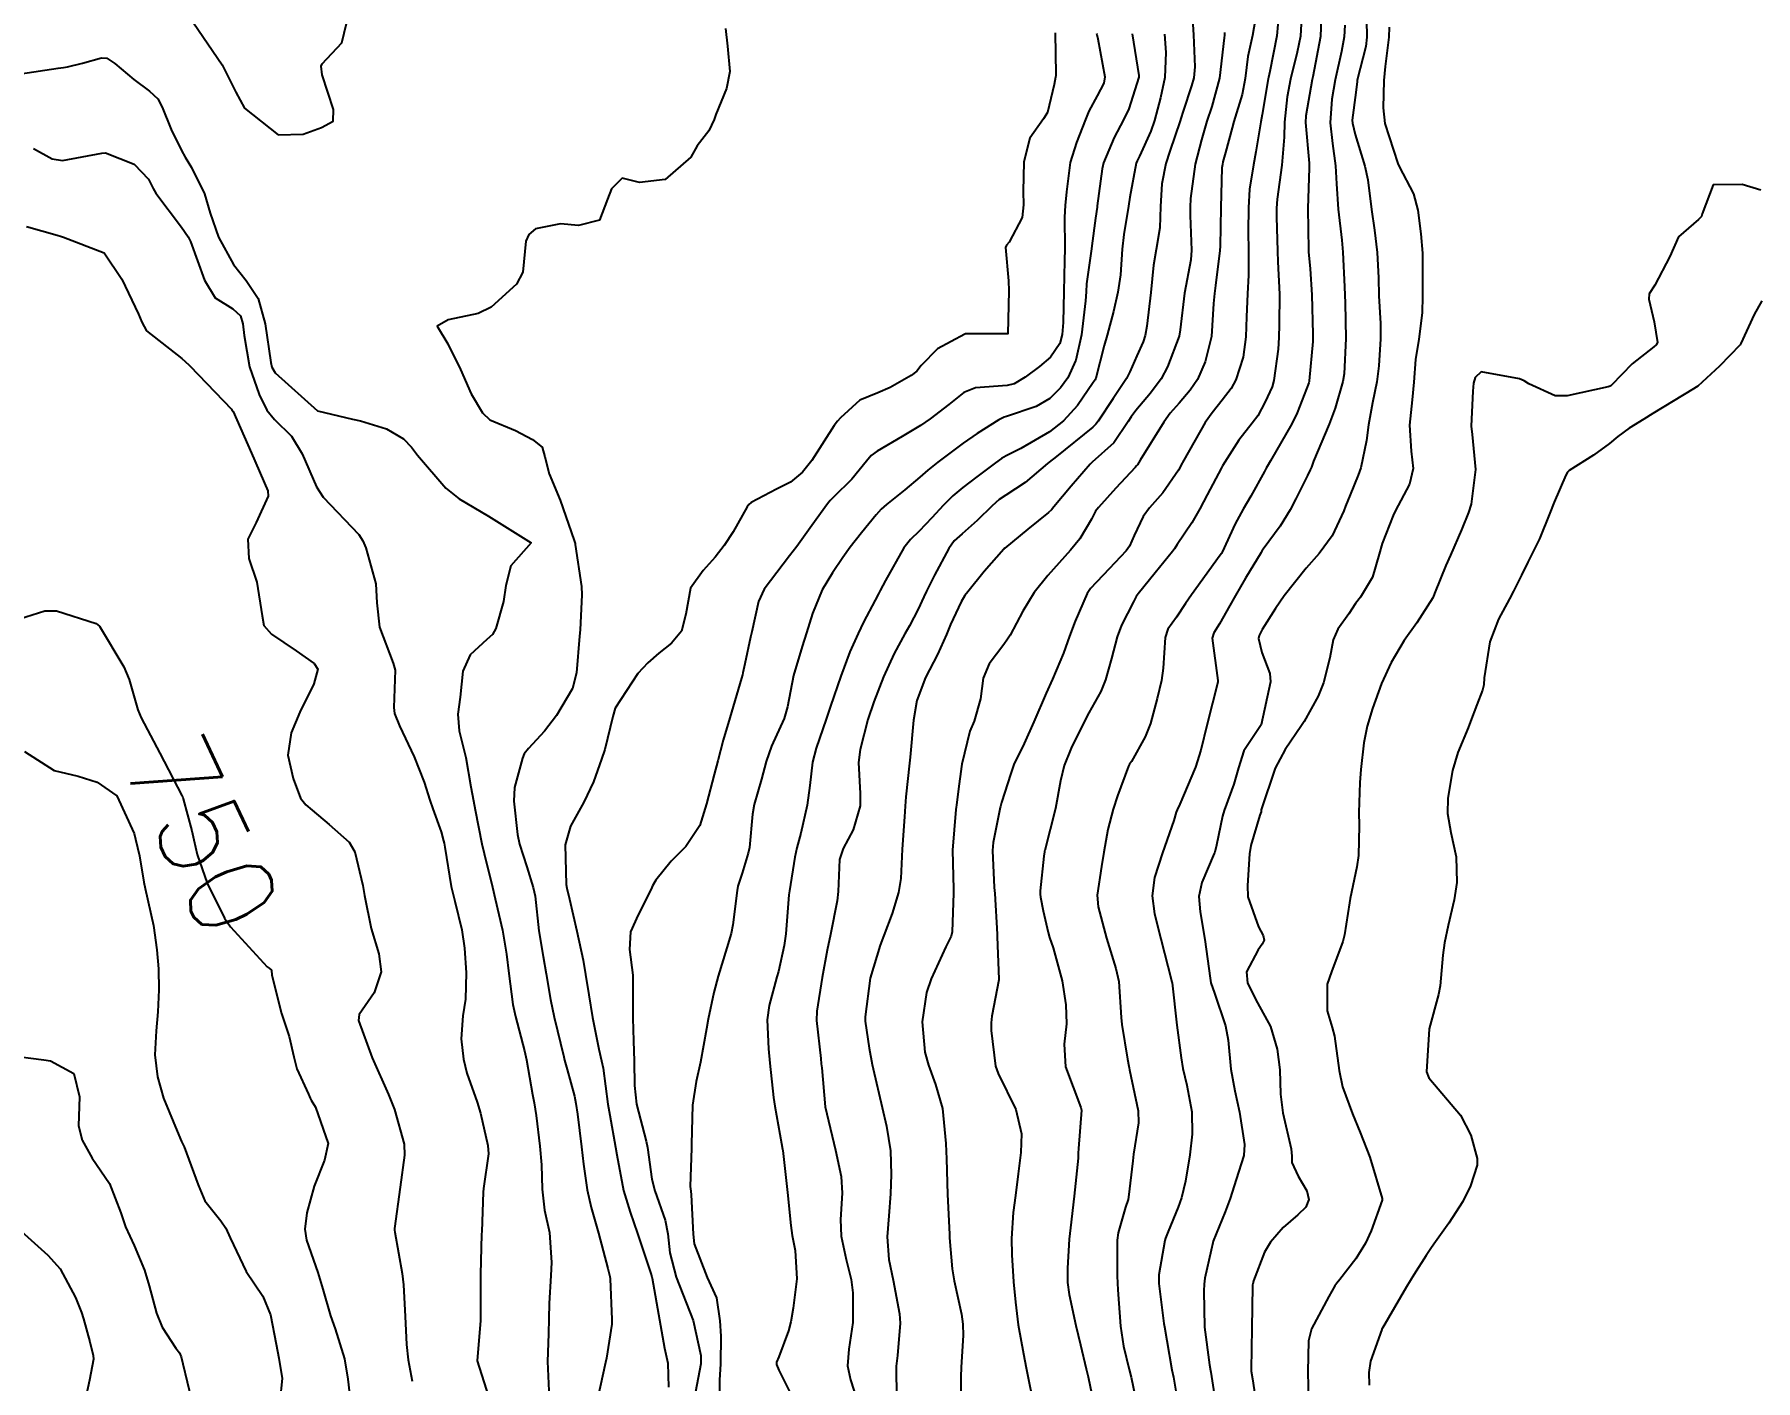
# Model space of a CAD drawing. Header units: metres. Extents: x 318500 to 325275, y 7408834 to 7428799.
# Drawn here: x 323925.7 to 324005.7, y 7421141.5 to 7421204.1 of the extents above; entities that cross this region are included whole.
import ezdxf
from ezdxf.enums import TextEntityAlignment as Align

# ---------------------------------------------------------------- set-up
doc = ezdxf.new("R2010")
doc.units = ezdxf.units.M
doc.header["$MEASUREMENT"] = 0
for name, color, linetype in [('Cotas', 45, 'Continuous'), ('Curvas de Nivel 1m', 11, 'Continuous'), ('Curvas de Nivel 5m', 15, 'Continuous'), ('Vias Primárias', 230, 'Continuous')]:
    doc.layers.add(name, color=color, linetype=linetype)
doc.styles.add('Style-STANDARD', font='STANDARD.shx')

msp = doc.modelspace()

# ---------------------------------------------------------------- linework, layer by layer
at = {"layer": 'Curvas de Nivel 1m', "flags": 128}
for points, elevation in [([(323979.452, 7421205.739), (323979.56, 7421204.043), (323979.62, 7421202.557), (323979.568, 7421202.043), (323979.471, 7421201.668), (323979.077, 7421200.49), (323978.969, 7421200.154), (323978.938, 7421200.052), (323978.462, 7421198.645), (323978.277, 7421198.061), (323978.089, 7421197.123), (323978.021, 7421196.065), (323977.99, 7421195.081), (323977.826, 7421194.067), (323977.698, 7421193.351), (323977.571, 7421192.071), (323977.388, 7421190.517), (323977.309, 7421190.074), (323977.222, 7421189.789), (323976.926, 7421189.137), (323976.605, 7421188.392), (323976.448, 7421188.085), (323975.836, 7421187.15), (323975.129, 7421186.098), (323975.023, 7421185.954), (323974.877, 7421185.817), (323973.205, 7421184.467), (323972.861, 7421184.194), (323972.787, 7421184.131), (323971.739, 7421183.254), (323970.838, 7421182.666), (323970.534, 7421182.464), (323970.206, 7421182.166), (323969.512, 7421181.481), (323968.81, 7421180.876), (323968.452, 7421180.539), (323968.193, 7421180.189), (323967.536, 7421178.947), (323967.164, 7421178.204), (323967.041, 7421177.941), (323966.767, 7421177.371), (323966.372, 7421176.6), (323966.16, 7421176.219), (323965.652, 7421175.31), (323965.164, 7421174.233), (323964.708, 7421173.069), (323964.434, 7421172.243), (323964.077, 7421170.848), (323963.996, 7421170.247), (323964.077, 7421168.817), (323964.073, 7421168.246), (323963.76, 7421167.118), (323963.285, 7421166.253), (323963.126, 7421165.739), (323963.064, 7421164.253), (323963.015, 7421163.822), (323962.704, 7421162.258), (323962.553, 7421161.529), (323962.312, 7421160.263), (323962.072, 7421158.711), (323962.055, 7421158.267), (323962.247, 7421156.5), (323962.274, 7421156.263), (323962.294, 7421156.079), (323962.46, 7421154.26), (323962.938, 7421152.252), (323963.191, 7421151.028), (323963.24, 7421150.247), (323963.173, 7421149.03), (323963.191, 7421148.248), (323963.431, 7421147.177), (323963.659, 7421146.24), (323963.735, 7421145.63), (323963.734, 7421144.239), (323963.549, 7421143.004), (323963.494, 7421142.242), (323963.629, 7421141.579), (323964.065, 7421140.233)], 741), ([(323983.562, 7421205.575), (323983.434, 7421203.995), (323983.103, 7421202.331), (323983.037, 7421202.065), (323983.023, 7421202.001), (323982.741, 7421200.337), (323982.679, 7421200.004), (323982.453, 7421198.602), (323982.341, 7421198.007), (323982.16, 7421196.878), (323982.111, 7421196.009), (323982.104, 7421194.909), (323982.111, 7421194.009), (323982.108, 7421192.874), (323982.061, 7421192.009), (323982.016, 7421190.943), (323981.991, 7421190.009), (323981.863, 7421189.073), (323981.522, 7421188.014), (323981.303, 7421187.617), (323980.896, 7421187.078), (323980.429, 7421186.485), (323980.103, 7421186.032), (323979.109, 7421184.293), (323978.978, 7421184.048), (323978.936, 7421183.972), (323978.857, 7421183.832), (323978.134, 7421182.768), (323977.516, 7421182.07), (323977.221, 7421181.677), (323976.811, 7421180.79), (323976.587, 7421180.298), (323976.438, 7421180.084), (323975.638, 7421179.245), (323974.782, 7421178.336), (323974.619, 7421178.102), (323974.059, 7421176.812), (323973.808, 7421176.114), (323973.525, 7421175.332), (323973.012, 7421174.126), (323972.713, 7421173.466), (323972.146, 7421172.138), (323971.696, 7421171.133), (323971.223, 7421170.152), (323971.071, 7421169.747), (323970.643, 7421168.393), (323970.589, 7421168.212), (323970.578, 7421168.161), (323970.249, 7421166.538), (323970.221, 7421166.164), (323970.309, 7421164.448), (323970.328, 7421164.163), (323970.437, 7421162.286), (323970.441, 7421162.161), (323970.514, 7421160.187), (323970.514, 7421160.16), (323970.199, 7421158.47), (323970.156, 7421158.155), (323970.163, 7421157.812), (323970.357, 7421156.152), (323970.485, 7421155.806), (323971.316, 7421154.141), (323971.574, 7421153.008), (323971.536, 7421152.139), (323971.415, 7421151.145), (323971.29, 7421150.141), (323971.182, 7421149.358), (323971.105, 7421148.143), (323971.118, 7421147.393), (323971.195, 7421146.142), (323971.286, 7421145.195), (323971.424, 7421144.139), (323971.659, 7421142.787), (323971.782, 7421142.135), (323972.183, 7421140.22)], 738), ([(323985.524, 7421205.585), (323985.457, 7421203.965), (323985.101, 7421202.091), (323985.074, 7421201.97), (323984.77, 7421200.279), (323984.758, 7421199.975), (323984.938, 7421198.075), (323984.938, 7421197.972), (323984.927, 7421197.86), (323984.872, 7421195.972), (323984.899, 7421194.064), (323984.905, 7421193.971), (323984.978, 7421193.179), (323985.061, 7421191.968), (323985.107, 7421190.133), (323985.107, 7421189.967), (323985.098, 7421189.807), (323984.937, 7421187.97), (323984.933, 7421187.946), (323984.909, 7421187.881), (323984.376, 7421186.489), (323984.133, 7421185.981), (323983.13, 7421184.263), (323982.983, 7421183.998), (323982.941, 7421183.916), (323982.856, 7421183.761), (323982.225, 7421182.62), (323981.871, 7421182.01), (323981.497, 7421181.336), (323980.888, 7421180.019), (323980.856, 7421179.963), (323980.799, 7421179.875), (323979.462, 7421178.04), (323979.184, 7421177.634), (323978.764, 7421177.006), (323978.375, 7421176.437), (323978.245, 7421176.058), (323978.152, 7421174.636), (323978.079, 7421174.06), (323977.87, 7421173.221), (323977.559, 7421172.067), (323977.32, 7421171.441), (323976.673, 7421170.298), (323976.586, 7421170.166), (323976.542, 7421170.081), (323976.033, 7421168.702), (323975.834, 7421168.088), (323975.583, 7421167.138), (323975.397, 7421166.092), (323975.281, 7421165.422), (323975.081, 7421164.095), (323975.129, 7421163.55), (323975.523, 7421162.09), (323975.956, 7421160.678), (323976.087, 7421160.085), (323976.195, 7421158.403), (323976.226, 7421158.083), (323976.494, 7421156.48), (323976.556, 7421156.144), (323976.569, 7421156.079), (323976.595, 7421155.972), (323976.991, 7421154.072), (323977.001, 7421153.523), (323976.778, 7421152.067), (323976.737, 7421151.757), (323976.543, 7421150.069), (323976.519, 7421149.958), (323976.403, 7421149.595), (323976.055, 7421148.405), (323976.014, 7421148.075), (323976.017, 7421146.413), (323976.028, 7421146.075), (323976.044, 7421145.771), (323976.171, 7421144.072), (323976.316, 7421143.153), (323976.568, 7421142.067), (323976.659, 7421141.702), (323976.999, 7421140.063)], 736), ([(323987.571, 7421205.508), (323987.604, 7421203.935), (323987.556, 7421203.496), (323987.167, 7421201.939), (323987.158, 7421201.881), (323987.091, 7421201.361), (323986.934, 7421200.081), (323986.938, 7421199.942), (323987.062, 7421199.412), (323987.523, 7421197.935), (323987.661, 7421197.307), (323987.828, 7421195.932), (323987.962, 7421194.975), (323988.088, 7421193.929), (323988.145, 7421192.756), (323988.17, 7421191.928), (323988.238, 7421190.636), (323988.247, 7421189.927), (323988.172, 7421188.676), (323988.08, 7421187.928), (323987.875, 7421186.95), (323987.68, 7421185.932), (323987.597, 7421185.209), (323987.334, 7421183.935), (323987.204, 7421183.588), (323986.841, 7421182.683), (323986.621, 7421182.155), (323986.535, 7421181.944), (323985.992, 7421180.773), (323985.401, 7421179.961), (323984.793, 7421179.28), (323983.77, 7421177.985), (323983.362, 7421177.401), (323982.756, 7421176.433), (323982.608, 7421176.145), (323982.585, 7421176.002), (323982.74, 7421175.365), (323983.108, 7421174.376), (323983.137, 7421173.994), (323982.7, 7421172), (323981.9, 7421170.789), (323981.643, 7421170.01), (323981.434, 7421169.241), (323980.987, 7421168.017), (323980.907, 7421167.757), (323980.626, 7421166.411), (323980.549, 7421166.093), (323980.523, 7421166.021), (323979.946, 7421164.684), (323979.813, 7421164.032), (323979.874, 7421163.322), (323980.091, 7421162.027), (323980.328, 7421160.239), (323980.372, 7421160.023), (323980.533, 7421159.538), (323981.05, 7421158.015), (323981.166, 7421157.351), (323981.29, 7421156.012), (323981.475, 7421155.01), (323981.691, 7421154.008), (323981.93, 7421152.513), (323981.891, 7421152.005), (323981.54, 7421150.887), (323981.257, 7421150.012), (323981.03, 7421149.381), (323980.476, 7421148.019), (323980.453, 7421147.944), (323980.374, 7421147.6), (323980.079, 7421146.299), (323980.049, 7421146.025), (323980.041, 7421145.719), (323980.074, 7421144.024), (323980.304, 7421142.285), (323980.356, 7421142.019), (323980.371, 7421141.947), (323980.656, 7421140.014)], 734), ([(323933.119, 7421204.591), (323934.446, 7421202.647), (323935.081, 7421201.378), (323935.494, 7421200.634), (323937.052, 7421199.402), (323938.219, 7421199.426), (323939.057, 7421199.733), (323939.604, 7421200.032), (323939.62, 7421200.575), (323939.094, 7421202.186), (323939.051, 7421202.581), (323939.101, 7421202.7), (323940.016, 7421203.666), (323940.226, 7421204.569)], 746), ([(323957.822, 7421204.333), (323957.922, 7421203.521), (323958.026, 7421202.331), (323957.869, 7421201.551), (323957.371, 7421200.337), (323957.296, 7421200.108), (323957.059, 7421199.577), (323956.505, 7421198.891), (323956.216, 7421198.352), (323955.03, 7421197.324), (323953.831, 7421197.191), (323953.03, 7421197.389), (323952.538, 7421196.892), (323952.349, 7421196.407), (323951.979, 7421195.437), (323951.001, 7421195.184), (323950.168, 7421195.268), (323948.999, 7421195.035), (323948.685, 7421194.765), (323948.558, 7421194.456), (323948.41, 7421193.017), (323948.127, 7421192.462), (323946.949, 7421191.397), (323946.333, 7421191.099), (323944.943, 7421190.812), (323944.437, 7421190.508), (323944.928, 7421189.691), (323945.527, 7421188.494), (323946.009, 7421187.374), (323946.54, 7421186.483), (323946.877, 7421186.161), (323948.07, 7421185.66), (323948.868, 7421185.246), (323949.314, 7421184.893), (323949.432, 7421184.441), (323949.635, 7421183.652), (323950.15, 7421182.43), (323950.802, 7421180.564), (323950.841, 7421180.42), (323950.849, 7421180.37), (323951.137, 7421178.416), (323951.151, 7421178.04), (323951.069, 7421176.417), (323951.048, 7421176.113), (323950.905, 7421174.417), (323950.713, 7421173.69), (323949.975, 7421172.431), (323949.428, 7421171.7), (323948.677, 7421170.902), (323948.476, 7421170.649), (323948.398, 7421170.453), (323948.021, 7421169.085), (323947.993, 7421168.456), (323948.167, 7421166.912), (323948.265, 7421166.454), (323948.604, 7421165.403), (323948.897, 7421164.445), (323948.981, 7421164.047), (323949.161, 7421162.441), (323949.352, 7421161.242), (323949.502, 7421160.436), (323949.706, 7421159.248), (323949.869, 7421158.43), (323950.315, 7421156.59), (323950.352, 7421156.422), (323950.38, 7421156.322), (323950.476, 7421155.99), (323950.811, 7421154.762), (323950.881, 7421154.414), (323950.95, 7421153.915), (323951.134, 7421152.409), (323951.233, 7421151.593), (323951.402, 7421150.405), (323951.584, 7421149.594), (323951.927, 7421148.397), (323952.356, 7421146.758), (323952.448, 7421146.389), (323952.469, 7421146.268), (323952.548, 7421144.388), (323952.541, 7421144.165), (323952.302, 7421142.59), (323952.26, 7421142.391), (323951.901, 7421140.77)], 746), ([(323982.421, 7421204.716), (323982.298, 7421204.008), (323982.089, 7421203.031), (323981.958, 7421202.011), (323981.826, 7421201.276), (323981.437, 7421200.016), (323981.355, 7421199.728), (323981.048, 7421198.576), (323980.927, 7421198.136), (323980.901, 7421198.022), (323980.882, 7421197.866), (323980.825, 7421196.023), (323980.792, 7421194.224), (323980.778, 7421194.023), (323980.585, 7421192.406), (323980.529, 7421192.026), (323980.494, 7421191.566), (323980.395, 7421190.028), (323980.105, 7421188.849), (323979.752, 7421188.037), (323979.412, 7421187.533), (323978.893, 7421186.939), (323978.476, 7421186.466), (323978.178, 7421186.061), (323977.081, 7421184.296), (323976.96, 7421184.079), (323976.919, 7421184.02), (323976.858, 7421183.95), (323975.946, 7421182.987), (323975.142, 7421182.097), (323975.012, 7421181.914), (323974.822, 7421181.55), (323974.274, 7421180.642), (323973.852, 7421180.114), (323972.788, 7421178.936), (323972.166, 7421178.139), (323971.641, 7421177.273), (323971.039, 7421176.156), (323970.928, 7421175.976), (323970.744, 7421175.735), (323970.066, 7421174.831), (323969.792, 7421174.169), (323969.675, 7421173.206), (323969.368, 7421172.173), (323969.168, 7421171.7), (323968.804, 7421170.179), (323968.786, 7421170.061), (323968.653, 7421169.03), (323968.553, 7421168.269), (323968.542, 7421168.181), (323968.529, 7421168.072), (323968.365, 7421166.184), (323968.41, 7421164.365), (323968.418, 7421164.183), (323968.352, 7421162.394), (323968.3, 7421162.184), (323968.061, 7421161.693), (323967.372, 7421160.198), (323967.154, 7421159.577), (323966.96, 7421158.203), (323967.088, 7421156.8), (323967.248, 7421156.199), (323967.584, 7421155.301), (323967.904, 7421154.188), (323968.058, 7421152.564), (323968.081, 7421152.185), (323968.095, 7421151.853), (323968.13, 7421150.184), (323968.222, 7421148.343), (323968.232, 7421148.182), (323968.358, 7421146.738), (323968.446, 7421146.179), (323968.788, 7421144.626), (323968.853, 7421144.172), (323968.857, 7421143.637), (323968.768, 7421142.173), (323968.75, 7421141.716), (323968.755, 7421140.173)], 739), ([(323984.563, 7421204.544), (323984.527, 7421203.979), (323984.374, 7421203.242), (323984.069, 7421201.985), (323983.91, 7421201.165), (323983.789, 7421199.989), (323983.764, 7421199.285), (323983.659, 7421197.991), (323983.446, 7421196.416), (323983.413, 7421195.994), (323983.418, 7421195.59), (323983.458, 7421193.993), (323983.482, 7421193.493), (323983.548, 7421191.991), (323983.544, 7421190.589), (323983.526, 7421189.991), (323983.486, 7421189.437), (323983.294, 7421187.994), (323983.209, 7421187.692), (323982.895, 7421186.998), (323982.541, 7421186.348), (323982.287, 7421186.006), (323981.67, 7421185.214), (323980.905, 7421184.02), (323980.887, 7421183.993), (323980.859, 7421183.937), (323980.19, 7421182.679), (323979.849, 7421182.035), (323979.478, 7421181.382), (323978.805, 7421180.366), (323978.675, 7421180.179), (323978.587, 7421180.053), (323977.786, 7421179.061), (323976.99, 7421178.077), (323976.903, 7421177.953), (323976.775, 7421177.716), (323976.22, 7421176.623), (323976.022, 7421176.087), (323975.75, 7421175.075), (323975.467, 7421174.093), (323975.26, 7421173.549), (323974.705, 7421172.559), (323974.459, 7421172.104), (323973.883, 7421170.911), (323973.551, 7421170.117), (323973.379, 7421169.399), (323973.15, 7421168.122), (323972.657, 7421166.166), (323972.646, 7421166.13), (323972.645, 7421166.104), (323972.616, 7421165.895), (323972.44, 7421164.284), (323972.44, 7421164.132), (323972.456, 7421164), (323972.582, 7421163.363), (323972.809, 7421162.363), (323972.877, 7421162.125), (323973.041, 7421161.644), (323973.456, 7421160.116), (323973.632, 7421159.005), (323973.656, 7421158.113), (323973.559, 7421157.173), (323973.62, 7421156.113), (323974.333, 7421154.231), (323974.357, 7421154.102), (323974.217, 7421152.319), (323974.21, 7421152.103), (323974.196, 7421151.872), (323974.018, 7421150.106), (323973.851, 7421148.645), (323973.788, 7421148.109), (323973.702, 7421146.768), (323973.714, 7421146.11), (323973.782, 7421145.546), (323974.09, 7421144.104), (323974.317, 7421143.202), (323974.581, 7421142.096), (323974.671, 7421141.718), (323975.004, 7421140.089)], 737), ([(323988.65, 7421204.402), (323988.631, 7421203.925), (323988.468, 7421202.565), (323988.4, 7421201.927), (323988.363, 7421200.645), (323988.44, 7421199.926), (323989.042, 7421198.063), (323989.106, 7421197.919), (323989.777, 7421196.658), (323989.978, 7421195.906), (323990.115, 7421194.792), (323990.196, 7421193.902), (323990.2, 7421192.673), (323990.196, 7421191.901), (323990.177, 7421191.127), (323990.019, 7421189.904), (323989.872, 7421188.96), (323989.786, 7421187.907), (323989.712, 7421187.094), (323989.586, 7421185.909), (323989.674, 7421184.714), (323989.755, 7421183.907), (323989.588, 7421183.17), (323988.929, 7421181.919), (323988.828, 7421181.716), (323988.321, 7421180.419), (323988.188, 7421179.926), (323987.87, 7421178.849), (323987.312, 7421177.935), (323987.083, 7421177.629), (323986.768, 7421177.161), (323986.263, 7421176.442), (323986.044, 7421175.951), (323985.896, 7421175.107), (323985.6, 7421173.957), (323985.354, 7421173.327), (323984.703, 7421172.151), (323984.582, 7421171.972), (323983.809, 7421170.858), (323983.354, 7421169.99), (323982.709, 7421168.057), (323982.702, 7421167.999), (323982.696, 7421167.952), (323982.647, 7421167.812), (323982.226, 7421166.404), (323982.165, 7421166.005), (323982.065, 7421164.539), (323982.085, 7421164.005), (323982.576, 7421162.623), (323982.8, 7421162.224), (323982.835, 7421161.996), (323982.753, 7421161.811), (323982.563, 7421161.556), (323982.018, 7421160.535), (323982.06, 7421160.005), (323982.526, 7421159.091), (323983.13, 7421157.991), (323983.447, 7421156.933), (323983.566, 7421155.984), (323983.6, 7421154.856), (323983.709, 7421153.981), (323984.101, 7421152.309), (323984.125, 7421151.975), (323984.132, 7421151.68), (323984.421, 7421151.038), (323984.817, 7421150.367), (323984.922, 7421149.962), (323984.772, 7421149.597), (323984.399, 7421149.249), (323983.718, 7421148.652), (323983.131, 7421147.982), (323982.853, 7421147.505), (323982.353, 7421146.189), (323982.311, 7421146.03), (323982.305, 7421145.991), (323982.3, 7421145.941), (323982.261, 7421143.991), (323982.234, 7421142.058), (323982.241, 7421141.991), (323982.295, 7421141.626), (323982.55, 7421139.987)], 733), ([(323975.057, 7421204.101), (323975.068, 7421204.049), (323975.117, 7421203.847), (323975.439, 7421202.097), (323975.399, 7421201.794), (323975.087, 7421201.2), (323974.692, 7421200.49), (323974.541, 7421200.108), (323974.127, 7421199.041), (323973.837, 7421198.118), (323973.662, 7421196.756), (323973.601, 7421196.121), (323973.567, 7421195.566), (323973.577, 7421194.121), (323973.564, 7421193.539), (323973.541, 7421192.121), (323973.507, 7421190.683), (323973.454, 7421190.122), (323973.345, 7421189.713), (323972.924, 7421189.075), (323972.411, 7421188.644), (323971.746, 7421188.147), (323971.224, 7421187.836), (323970.904, 7421187.76), (323969.428, 7421187.649), (323968.899, 7421187.438), (323968.203, 7421186.878), (323967.323, 7421186.203), (323966.877, 7421185.897), (323966.035, 7421185.386), (323964.865, 7421184.711), (323964.598, 7421184.507), (323964.38, 7421184.245), (323963.689, 7421183.41), (323962.835, 7421182.569), (323962.679, 7421182.415), (323962.557, 7421182.264), (323961.836, 7421181.254), (323961.136, 7421180.285), (323960.796, 7421179.846), (323959.616, 7421178.307), (323959.352, 7421177.731), (323959.047, 7421176.316), (323958.993, 7421176.069), (323958.728, 7421174.832), (323958.633, 7421174.409), (323958.61, 7421174.321), (323958.567, 7421174.17), (323958.033, 7421172.327), (323957.724, 7421171.29), (323957.465, 7421170.332), (323957.292, 7421169.699), (323956.948, 7421168.335), (323956.63, 7421167.319), (323955.99, 7421166.349), (323955.305, 7421165.665), (323954.596, 7421164.779), (323954.443, 7421164.52), (323954.369, 7421164.372), (323953.773, 7421163.177), (323953.419, 7421162.381), (323953.373, 7421161.561), (323953.517, 7421160.38), (323953.521, 7421159.385), (323953.52, 7421158.38), (323953.55, 7421157.324), (323953.579, 7421156.379), (323953.596, 7421155.252), (323953.7, 7421154.378), (323954.138, 7421152.669), (323954.203, 7421152.372), (323954.408, 7421150.91), (323954.546, 7421150.368), (323955.029, 7421149.002), (323955.141, 7421148.359), (323955.241, 7421147.482), (323955.53, 7421146.352), (323956.32, 7421144.34), (323956.686, 7421142.714), (323956.684, 7421142.334), (323956.313, 7421140.381)], 744), ([(323976.713, 7421204.084), (323977.025, 7421202.157), (323977.018, 7421202.081), (323976.553, 7421200.61), (323976.31, 7421200.088), (323975.878, 7421199.271), (323975.384, 7421198.097), (323975.316, 7421197.819), (323975.09, 7421196.099), (323975.082, 7421196.037), (323975.011, 7421195.533), (323974.845, 7421194.249), (323974.825, 7421194.102), (323974.591, 7421192.48), (323974.571, 7421192.106), (323974.545, 7421191.696), (323974.359, 7421190.109), (323974.099, 7421188.935), (323973.724, 7421188.118), (323973.383, 7421187.643), (323972.895, 7421187.152), (323972.247, 7421186.782), (323970.882, 7421186.325), (323970.761, 7421186.282), (323970.524, 7421186.164), (323969.516, 7421185.531), (323968.869, 7421185.075), (323967.687, 7421184.198), (323967.227, 7421183.832), (323966.849, 7421183.493), (323966.147, 7421182.913), (323965.303, 7421182.233), (323965.054, 7421182.009), (323964.823, 7421181.757), (323964.135, 7421180.922), (323963.61, 7421180.252), (323963.274, 7421179.776), (323962.788, 7421179.065), (323962.316, 7421178.267), (323961.865, 7421177.172), (323961.588, 7421176.277), (323961.384, 7421175.637), (323960.983, 7421174.286), (323960.705, 7421172.832), (323960.547, 7421172.292), (323959.968, 7421171.013), (323959.721, 7421170.304), (323959.494, 7421169.471), (323959.163, 7421168.305), (323959.083, 7421167.858), (323958.939, 7421166.307), (323958.886, 7421166.037), (323958.602, 7421165.115), (323958.405, 7421164.501), (323958.363, 7421164.313), (323958.167, 7421162.715), (323958.084, 7421162.317), (323957.883, 7421161.649), (323957.493, 7421160.326), (323957.291, 7421159.566), (323957.028, 7421158.332), (323956.951, 7421157.886), (323956.664, 7421156.337), (323956.471, 7421155.435), (323956.287, 7421154.343), (323956.249, 7421152.527), (323956.248, 7421152.343), (323956.18, 7421150.567), (323956.209, 7421150.343), (323956.232, 7421150.176), (323956.326, 7421148.341), (323956.373, 7421147.893), (323956.981, 7421146.331), (323957.405, 7421145.393), (323957.569, 7421144.321), (323957.604, 7421143.605), (323957.598, 7421142.321), (323957.542, 7421141.574), (323957.562, 7421140.321)], 743), ([(323978.21, 7421204.064), (323978.269, 7421203.22), (323978.23, 7421202.063), (323978.032, 7421201.12), (323977.743, 7421200.07), (323977.571, 7421199.563), (323977.045, 7421198.4), (323976.937, 7421198.186), (323976.898, 7421198.081), (323976.604, 7421196.504), (323976.535, 7421196.085), (323976.32, 7421194.767), (323976.249, 7421194.087), (323976.168, 7421192.892), (323976.047, 7421192.089), (323975.848, 7421191.194), (323975.554, 7421190.094), (323975.412, 7421189.616), (323975.026, 7421188.099), (323974.987, 7421188.021), (323974.907, 7421187.897), (323974.172, 7421186.83), (323973.528, 7421186.12), (323972.875, 7421185.609), (323971.548, 7421184.831), (323970.863, 7421184.495), (323970.65, 7421184.374), (323970.362, 7421184.165), (323969.502, 7421183.522), (323968.843, 7421183.019), (323968.388, 7421182.635), (323967.947, 7421182.193), (323967.415, 7421181.607), (323966.812, 7421180.993), (323966.414, 7421180.608), (323966.108, 7421180.22), (323965.261, 7421178.709), (323965.003, 7421178.237), (323964.927, 7421178.089), (323964.773, 7421177.781), (323964.239, 7421176.764), (323963.985, 7421176.248), (323963.601, 7421175.387), (323963.186, 7421174.255), (323962.706, 7421172.868), (323962.502, 7421172.263), (323962.037, 7421170.912), (323961.873, 7421170.272), (323961.749, 7421169.178), (323961.617, 7421168.275), (323961.323, 7421166.976), (323961.138, 7421166.282), (323961.047, 7421165.85), (323960.794, 7421164.287), (323960.771, 7421164.104), (323960.632, 7421162.289), (323960.555, 7421161.749), (323960.284, 7421160.551), (323960.216, 7421160.293), (323959.849, 7421158.968), (323959.761, 7421158.297), (323959.826, 7421156.961), (323959.886, 7421156.296), (323960.058, 7421154.7), (323960.119, 7421154.293), (323960.434, 7421152.558), (323960.478, 7421152.289), (323960.49, 7421152.228), (323960.712, 7421150.285), (323960.856, 7421148.754), (323960.919, 7421148.282), (323961.055, 7421147.595), (323961.143, 7421146.278), (323960.964, 7421144.909), (323960.858, 7421144.282), (323960.754, 7421143.853), (323960.305, 7421142.654), (323960.193, 7421142.4), (323960.196, 7421142.291), (323960.296, 7421142.037), (323960.881, 7421140.882)], 742), ([(323925.085, 7421202.225), (323926.839, 7421202.495), (323927.088, 7421202.528), (323927.271, 7421202.555), (323927.965, 7421202.731), (323928.842, 7421202.975), (323929.094, 7421202.957), (323929.464, 7421202.714), (323930.347, 7421201.965), (323931.077, 7421201.425), (323931.456, 7421201.064), (323931.66, 7421200.681), (323932.088, 7421199.641), (323932.562, 7421198.667), (323932.73, 7421198.358), (323933.032, 7421197.874), (323933.626, 7421196.654), (323933.891, 7421195.767), (323934.283, 7421194.647), (323934.971, 7421193.38), (323935.572, 7421192.631), (323936.13, 7421191.796), (323936.451, 7421190.615), (323936.706, 7421188.819), (323936.754, 7421188.612), (323936.906, 7421188.344), (323938.88, 7421186.58), (323940.511, 7421186.198), (323940.876, 7421186.113), (323942.077, 7421185.743), (323942.867, 7421185.275), (323943.241, 7421184.901), (323943.529, 7421184.52), (323944.837, 7421182.988), (323945.457, 7421182.494), (323946.818, 7421181.69), (323948.8, 7421180.45), (323947.864, 7421179.384), (323947.62, 7421178.462), (323947.509, 7421177.723), (323947.159, 7421176.466), (323947.011, 7421176.202), (323946.742, 7421175.965), (323945.961, 7421175.252), (323945.633, 7421174.486), (323945.505, 7421173.285), (323945.399, 7421172.49), (323945.46, 7421171.717), (323945.772, 7421170.483), (323946.006, 7421169.123), (323946.117, 7421168.478), (323946.207, 7421168.048), (323946.508, 7421166.472), (323946.613, 7421166.026), (323947.003, 7421164.466), (323947.132, 7421163.914), (323947.47, 7421162.461), (323947.661, 7421161.346), (323947.765, 7421160.458), (323947.956, 7421159.018), (323948.066, 7421158.454), (323948.486, 7421156.862), (323948.582, 7421156.448), (323948.857, 7421154.837), (323948.936, 7421154.443), (323949.033, 7421153.86), (323949.201, 7421152.438), (323949.28, 7421151.574), (323949.317, 7421150.436), (323949.42, 7421149.465), (323949.645, 7421148.431), (323949.751, 7421147.037), (323949.72, 7421146.429), (323949.632, 7421145.129), (323949.618, 7421144.431), (323949.605, 7421143.722), (323949.566, 7421142.431), (323949.629, 7421141.081)], 747), ([(323925.685, 7421198.76), (323926.563, 7421198.277), (323927.035, 7421198.202), (323928.867, 7421198.551), (323929.038, 7421198.555), (323930.371, 7421198.034), (323931.027, 7421197.342), (323931.244, 7421196.908), (323931.373, 7421196.685), (323932.56, 7421195.103), (323932.878, 7421194.662), (323932.987, 7421194.436), (323933.625, 7421192.653), (323934.132, 7421191.829), (323934.947, 7421191.321), (323935.302, 7421190.985), (323935.415, 7421190.625), (323935.476, 7421190.081), (323935.724, 7421188.622), (323936.165, 7421187.343), (323936.523, 7421186.614), (323936.876, 7421186.184), (323937.676, 7421185.406), (323938.159, 7421184.591), (323938.837, 7421183.053), (323939.141, 7421182.575), (323940.804, 7421180.839), (323940.991, 7421180.548), (323941.128, 7421180.215), (323941.593, 7421178.542), (323941.639, 7421177.669), (323941.754, 7421176.54), (323942.398, 7421174.861), (323942.48, 7421174.532), (323942.43, 7421172.806), (323942.45, 7421172.532), (323942.691, 7421171.957), (323943.369, 7421170.52), (323943.831, 7421169.334), (323944.099, 7421168.508), (323944.233, 7421168.104), (323944.625, 7421167.027), (323944.737, 7421166.614), (323944.763, 7421166.498), (323944.793, 7421166.321), (323945.09, 7421164.493), (323945.26, 7421163.81), (323945.588, 7421162.485), (323945.698, 7421161.63), (323945.776, 7421160.481), (323945.749, 7421159.254), (323945.627, 7421158.483), (323945.554, 7421157.425), (323945.658, 7421156.482), (323945.82, 7421155.826), (323946.298, 7421154.472), (323946.453, 7421153.972), (323946.795, 7421152.466), (323946.812, 7421152.078), (323946.588, 7421150.468), (323946.574, 7421150.293), (323946.503, 7421148.469), (323946.499, 7421148.348), (323946.443, 7421146.469), (323946.442, 7421146.376), (323946.447, 7421144.469), (323946.445, 7421144.342), (323946.3, 7421142.47), (323946.922, 7421140.463)], 748), ([(324005.899, 7421196.83), (324005.041, 7421197.083), (324003.687, 7421197.074), (324003.189, 7421195.727), (324003.148, 7421195.598), (324003.016, 7421195.464), (324002.088, 7421194.66), (324001.682, 7421193.75), (324000.977, 7421192.41), (324000.718, 7421192.017), (324000.712, 7421191.763), (324000.954, 7421190.72), (324001.106, 7421189.758), (324001.051, 7421189.646), (324000.937, 7421189.557), (323999.925, 7421188.77), (323998.975, 7421187.779), (323998.941, 7421187.749), (323998.91, 7421187.732), (323998.818, 7421187.69), (323996.905, 7421187.272), (323996.361, 7421187.275), (323995.139, 7421187.837), (323994.912, 7421187.978), (323994.694, 7421188.061), (323992.918, 7421188.391), (323992.647, 7421188.131), (323992.562, 7421187.865), (323992.529, 7421187.49), (323992.461, 7421185.866), (323992.501, 7421185.483), (323992.65, 7421183.863), (323992.453, 7421182.249), (323992.334, 7421181.867), (323991.998, 7421181.049), (323991.49, 7421179.88), (323991.28, 7421179.405), (323990.784, 7421178.177), (323990.703, 7421177.969), (323990.669, 7421177.892), (323989.928, 7421176.737), (323989.35, 7421175.911), (323988.74, 7421174.895), (323988.294, 7421173.924), (323987.877, 7421172.764), (323987.622, 7421171.931), (323987.463, 7421171.157), (323987.328, 7421169.933), (323987.278, 7421169.319), (323987.234, 7421167.934), (323987.248, 7421167.327), (323987.226, 7421165.934), (323987.147, 7421165.399), (323986.838, 7421163.938), (323986.797, 7421163.729), (323986.573, 7421162.249), (323986.501, 7421161.941), (323985.972, 7421160.525), (323985.763, 7421159.952), (323985.761, 7421158.712), (323986.006, 7421157.948), (323986.107, 7421157.547), (323986.317, 7421155.943), (323986.479, 7421155.187), (323986.945, 7421153.935), (323987.303, 7421153.075), (323987.749, 7421151.927), (323988.323, 7421150.008), (323988.321, 7421149.921), (323987.807, 7421148.508), (323987.543, 7421147.928), (323987.096, 7421147.206), (323986.354, 7421146.237), (323986.216, 7421146.078), (323986.127, 7421145.943), (323985.848, 7421145.45), (323985.039, 7421143.959), (323984.894, 7421143.389), (323984.868, 7421141.961), (323984.907, 7421140.589)], 732), ([(323925.37, 7421195.138), (323926.785, 7421194.743), (323926.989, 7421194.673), (323927.086, 7421194.641), (323928.978, 7421193.918), (323929.79, 7421192.702), (323930.562, 7421191.075), (323930.728, 7421190.692), (323930.934, 7421190.301), (323932.575, 7421189.005), (323932.911, 7421188.716), (323932.962, 7421188.659), (323934.88, 7421186.663), (323934.906, 7421186.63), (323934.956, 7421186.552), (323935.806, 7421184.621), (323936.577, 7421182.869), (323936.593, 7421182.612), (323936.035, 7421181.395), (323935.636, 7421180.622), (323935.69, 7421179.722), (323936.055, 7421178.617), (323936.316, 7421177.055), (323936.393, 7421176.614), (323936.744, 7421176.208), (323937.883, 7421175.443), (323938.724, 7421174.849), (323938.895, 7421174.577), (323938.713, 7421173.902), (323938.065, 7421172.59), (323937.65, 7421171.631), (323937.504, 7421170.597), (323937.745, 7421169.503), (323938.095, 7421168.588), (323938.338, 7421168.285), (323938.635, 7421168.039), (323939.427, 7421167.367), (323940.356, 7421166.554), (323940.613, 7421166.104), (323940.987, 7421164.546), (323941.061, 7421164.067), (323941.378, 7421162.542), (323941.725, 7421161.362), (323941.835, 7421160.537), (323941.512, 7421159.554), (323940.819, 7421158.547), (323940.779, 7421158.274), (323941.418, 7421156.541), (323942.168, 7421154.827), (323942.307, 7421154.532), (323942.454, 7421154.138), (323942.897, 7421152.523), (323942.926, 7421152.019), (323942.712, 7421150.525), (323942.462, 7421148.61), (323942.455, 7421148.529), (323942.471, 7421148.437), (323942.815, 7421146.523), (323942.871, 7421145.994), (323942.951, 7421144.521), (323943.014, 7421143.227), (323943.086, 7421142.518), (323943.277, 7421141.523)], 749), ([(324005.951, 7421191.69), (324005.604, 7421191.05), (324004.98, 7421189.7), (324004.963, 7421189.676), (324004.939, 7421189.652), (324003.986, 7421188.652), (324002.976, 7421187.729), (324002.91, 7421187.68), (324002.786, 7421187.609), (324000.897, 7421186.454), (324000.466, 7421186.193), (323999.797, 7421185.771), (323999.272, 7421185.388), (323998.879, 7421185.068), (323998.138, 7421184.524), (323996.999, 7421183.808), (323996.929, 7421183.739), (323996.857, 7421183.587), (323996.313, 7421182.343), (323996.103, 7421181.821), (323995.623, 7421180.633), (323995.226, 7421179.834), (323995.088, 7421179.554), (323994.797, 7421178.942), (323994.424, 7421178.205), (323994.227, 7421177.846), (323993.717, 7421176.899), (323993.316, 7421175.854), (323993.064, 7421174.188), (323993.041, 7421173.857), (323992.978, 7421173.605), (323992.716, 7421172.924), (323992.421, 7421172.147), (323992.312, 7421171.866), (323991.841, 7421170.714), (323991.587, 7421169.876), (323991.377, 7421168.599), (323991.361, 7421167.879), (323991.517, 7421166.997), (323991.756, 7421165.873), (323991.79, 7421164.684), (323991.671, 7421163.874), (323991.385, 7421162.684), (323991.213, 7421161.88), (323991.141, 7421161.301), (323991.012, 7421159.883), (323990.939, 7421159.479), (323990.51, 7421157.89), (323990.381, 7421155.892), (323990.486, 7421155.61), (323991.958, 7421153.868), (323992.446, 7421152.951), (323992.729, 7421151.857), (323992.727, 7421151.557), (323992.417, 7421150.595), (323992.073, 7421149.865), (323991.417, 7421148.852), (323990.726, 7421147.885), (323990.584, 7421147.68), (323990.372, 7421147.359), (323989.796, 7421146.461), (323989.453, 7421145.903), (323988.331, 7421143.977), (323988.31, 7421143.941), (323988.3, 7421143.92), (323987.776, 7421142.45), (323987.699, 7421141.919), (323987.714, 7421141.342)], 731), ([(323925.279, 7421170.761), (323926.657, 7421169.879), (323927.766, 7421169.611), (323928.649, 7421169.331), (323929.559, 7421168.701), (323930.366, 7421166.95), (323930.429, 7421166.692), (323930.608, 7421165.916), (323930.806, 7421164.687), (323930.873, 7421164.398), (323931.27, 7421162.679), (323931.422, 7421161.55), (323931.5, 7421160.676), (323931.508, 7421159.693), (323931.465, 7421158.676), (323931.384, 7421157.789), (323931.32, 7421156.677), (323931.451, 7421155.657), (323931.733, 7421154.671), (323932.434, 7421152.943), (323932.567, 7421152.658), (323932.682, 7421152.401), (323933.329, 7421150.646), (323933.652, 7421149.9), (323934.383, 7421148.975), (323934.621, 7421148.628), (323934.819, 7421148.18), (323935.569, 7421146.618), (323936.333, 7421145.468), (323936.701, 7421144.604), (323936.952, 7421143.246), (323937.089, 7421142.598), (323937.235, 7421141.647), (323937.124, 7421140.597)], 751), ([(323924.479, 7421156.655), (323926.174, 7421156.441), (323926.476, 7421156.39), (323927.561, 7421155.814), (323927.832, 7421154.719), (323927.778, 7421153.382), (323927.943, 7421152.717), (323928.417, 7421151.874), (323929.215, 7421150.702), (323929.743, 7421149.34), (323929.968, 7421148.694), (323930.367, 7421147.819), (323930.84, 7421146.683), (323931.065, 7421145.953), (323931.396, 7421144.674), (323931.666, 7421144.023), (323932.304, 7421143.057), (323932.477, 7421142.832), (323932.554, 7421142.656), (323932.621, 7421142.329), (323933.034, 7421140.649)], 752), ([(323924.808, 7421148.764), (323926.36, 7421147.378), (323926.935, 7421146.731), (323927.638, 7421145.412), (323927.912, 7421144.716), (323928.015, 7421144.413), (323928.306, 7421143.346), (323928.461, 7421142.708), (323928.469, 7421142.537), (323928.283, 7421141.576), (323928.102, 7421140.713)], 753)]:
    msp.add_lwpolyline(points, dxfattribs=dict(at, elevation=elevation))
at = {"layer": 'Curvas de Nivel 5m', "flags": 128}
for points, elevation in [([(323986.587, 7421204.49), (323986.564, 7421203.948), (323986.438, 7421203.274), (323986.146, 7421201.954), (323985.989, 7421201.054), (323985.914, 7421199.957), (323986.017, 7421198.995), (323986.16, 7421197.953), (323986.194, 7421197.115), (323986.277, 7421195.951), (323986.447, 7421194.5), (323986.493, 7421193.947), (323986.569, 7421192.343), (323986.59, 7421191.946), (323986.609, 7421191.598), (323986.641, 7421189.944), (323986.56, 7421188.301), (323986.501, 7421187.946), (323986.14, 7421186.702), (323985.86, 7421185.955), (323985.132, 7421184.236), (323985.036, 7421183.967), (323984.984, 7421183.842), (323984.854, 7421183.579), (323984.317, 7421182.498), (323984.044, 7421181.982), (323983.578, 7421181.229), (323982.802, 7421180.159), (323982.739, 7421180.062), (323982.704, 7421180.001), (323981.982, 7421178.814), (323981.513, 7421178.013), (323981.251, 7421177.537), (323980.76, 7421176.694), (323980.499, 7421176.279), (323980.429, 7421176.025), (323980.688, 7421174.053), (323980.69, 7421174.02), (323980.682, 7421173.983), (323980.19, 7421172.028), (323979.895, 7421170.819), (323979.648, 7421170.035), (323978.922, 7421168.316), (323978.8, 7421168.048), (323978.758, 7421167.939), (323978.643, 7421167.56), (323978.122, 7421166.057), (323977.751, 7421164.914), (323977.634, 7421164.064), (323977.743, 7421163.224), (323978.043, 7421162.058), (323978.541, 7421160.134), (323978.561, 7421160.05), (323978.565, 7421160.024), (323978.786, 7421158.046), (323978.987, 7421156.534), (323979.071, 7421156.041), (323979.251, 7421155.266), (323979.475, 7421154.035), (323979.49, 7421152.988), (323979.39, 7421152.036), (323979.193, 7421150.813), (323978.999, 7421150.041), (323978.844, 7421149.603), (323978.386, 7421148.476), (323978.263, 7421148.17), (323978.228, 7421148.052), (323977.948, 7421146.462), (323977.948, 7421146.054), (323978.189, 7421144.194), (323978.212, 7421144.051), (323978.32, 7421143.408), (323978.561, 7421142.046), (323978.629, 7421141.711), (323978.911, 7421140.04)], 735), ([(323973.13, 7421204.13), (323973.168, 7421202.196), (323973.164, 7421202.129), (323973.157, 7421202.072), (323973.094, 7421201.732), (323972.778, 7421200.431), (323972.592, 7421200.137), (323971.958, 7421199.245), (323971.679, 7421198.15), (323971.644, 7421196.768), (323971.66, 7421196.15), (323971.599, 7421195.564), (323970.994, 7421194.413), (323970.878, 7421194.275), (323970.833, 7421194.162), (323970.967, 7421192.618), (323970.985, 7421192.16), (323970.94, 7421190.16), (323968.969, 7421190.15), (323968.939, 7421190.146), (323967.666, 7421189.462), (323966.917, 7421188.685), (323966.708, 7421188.418), (323966.446, 7421188.217), (323965.476, 7421187.657), (323964.898, 7421187.421), (323964.061, 7421187.079), (323963.164, 7421186.257), (323963.033, 7421186.104), (323962.876, 7421185.897), (323961.831, 7421184.275), (323961.395, 7421183.738), (323960.845, 7421183.274), (323960.194, 7421182.945), (323959.022, 7421182.317), (323958.914, 7421182.234), (323958.827, 7421182.121), (323958.175, 7421180.961), (323957.771, 7421180.33), (323957.346, 7421179.783), (323956.788, 7421179.169), (323956.205, 7421178.349), (323955.976, 7421177.138), (323955.779, 7421176.355), (323955.311, 7421175.792), (323954.734, 7421175.325), (323954.219, 7421174.886), (323953.753, 7421174.38), (323952.704, 7421172.77), (323952.586, 7421172.392), (323952.216, 7421170.858), (323952.075, 7421170.399), (323951.7, 7421169.359), (323951.252, 7421168.411), (323950.629, 7421167.298), (323950.374, 7421166.424), (323950.429, 7421164.586), (323950.46, 7421164.422), (323950.582, 7421163.908), (323950.927, 7421162.414), (323951.209, 7421161.073), (323951.322, 7421160.408), (323951.475, 7421159.457), (323951.651, 7421158.403), (323951.946, 7421156.94), (323952.075, 7421156.396), (323952.141, 7421156.06), (323952.369, 7421154.391), (323952.452, 7421153.881), (323952.718, 7421152.387), (323952.775, 7421152.036), (323953.091, 7421150.383), (323953.395, 7421149.374), (323953.743, 7421148.376), (323954.352, 7421146.526), (323954.4, 7421146.369), (323954.413, 7421146.305), (323954.76, 7421144.363), (323954.995, 7421143.048), (323955.141, 7421142.357), (323955.176, 7421141.25)], 745), ([(323980.996, 7421204.147), (323980.993, 7421204.022), (323980.991, 7421203.894), (323980.773, 7421202.025), (323980.404, 7421200.706), (323980.183, 7421200.033), (323979.927, 7421199.167), (323979.641, 7421198.041), (323979.423, 7421196.443), (323979.404, 7421196.044), (323979.408, 7421195.65), (323979.471, 7421194.043), (323979.432, 7421193.594), (323979.136, 7421192.047), (323978.943, 7421190.342), (323978.889, 7421190.051), (323978.356, 7421188.621), (323978.06, 7421188.063), (323977.569, 7421187.401), (323976.888, 7421186.59), (323976.666, 7421186.299), (323976.531, 7421186.083), (323975.862, 7421185.098), (323974.861, 7421184.193), (323974.759, 7421184.102), (323973.88, 7421183.079), (323973.077, 7421182.126), (323972.966, 7421181.989), (323972.826, 7421181.853), (323971.866, 7421181.093), (323970.801, 7421180.211), (323970.774, 7421180.186), (323970.748, 7421180.161), (323969.844, 7421179.115), (323969.073, 7421178.177), (323968.944, 7421178.012), (323968.773, 7421177.714), (323968.278, 7421176.666), (323968.087, 7421176.19), (323967.673, 7421175.259), (323967.107, 7421174.204), (323966.709, 7421173.128), (323966.556, 7421172.212), (323966.397, 7421170.491), (323966.367, 7421170.215), (323966.2, 7421168.664), (323966.176, 7421168.217), (323966.14, 7421167.722), (323966.029, 7421166.219), (323965.961, 7421164.858), (323965.859, 7421164.217), (323965.56, 7421163.236), (323965.177, 7421162.224), (323965.008, 7421161.773), (323964.54, 7421160.23), (323964.307, 7421158.439), (323964.307, 7421158.233), (323964.491, 7421156.983), (323964.635, 7421156.228), (323964.677, 7421156.029), (323965.101, 7421154.224), (323965.308, 7421153.361), (323965.493, 7421152.219), (323965.519, 7421151.119), (323965.486, 7421150.219), (323965.415, 7421149.199), (323965.333, 7421148.22), (323965.413, 7421147.17), (323965.616, 7421146.217), (323965.907, 7421144.642), (323965.931, 7421144.214), (323965.809, 7421142.714), (323965.756, 7421142.215), (323965.769, 7421140.724)], 740), ([(323924.751, 7421176.824), (323926.214, 7421177.292), (323926.758, 7421177.295), (323928.593, 7421176.712), (323928.748, 7421176.586), (323929.887, 7421174.698), (323930.127, 7421174.109), (323930.535, 7421172.692), (323930.694, 7421172.319), (323931.561, 7421170.677), (323932.585, 7421168.716), (323932.614, 7421168.66), (323932.621, 7421168.642), (323932.639, 7421168.56), (323933.046, 7421167.076), (323933.137, 7421166.652), (323933.289, 7421165.971), (323933.753, 7421164.643), (323934.566, 7421163.018), (323934.834, 7421162.627), (323936.542, 7421160.768), (323936.631, 7421160.698), (323936.738, 7421160.607), (323936.765, 7421160.378), (323937.209, 7421158.6), (323937.562, 7421157.526), (323937.782, 7421156.59), (323937.918, 7421156.032), (323938.463, 7421154.847), (323938.542, 7421154.66), (323938.581, 7421154.578), (323938.786, 7421154.244), (323939.37, 7421152.566), (323939.198, 7421151.789), (323938.729, 7421150.575), (323938.388, 7421149.332), (323938.291, 7421148.581), (323938.372, 7421148.076), (323938.891, 7421146.572), (323939.12, 7421145.787), (323939.486, 7421144.563), (323939.702, 7421143.948), (323940.135, 7421142.552), (323940.286, 7421141.621), (323940.406, 7421140.549)], 750)]:
    msp.add_lwpolyline(points, dxfattribs=dict(at, elevation=elevation))
at = {"layer": 'Vias Primárias'}
for points in [[(323715.644, 7420145.548, 0), (323709.04, 7420132.939)], [(323831.088, 7420001.787, 0), (323833.844, 7420008.443, 0.220888)]]:
    msp.add_lwpolyline(points, format="xyb", dxfattribs=at)

# ---------------------------------------------------------------- texts
at = {"layer": 'Cotas', "style": 'Style-STANDARD'}
msp.add_text('750', height=4, rotation=295.4091, dxfattribs=at).set_placement((323933.536, 7421166.892, 750), align=Align.MIDDLE_CENTER)

doc.saveas('drawing.dxf')
